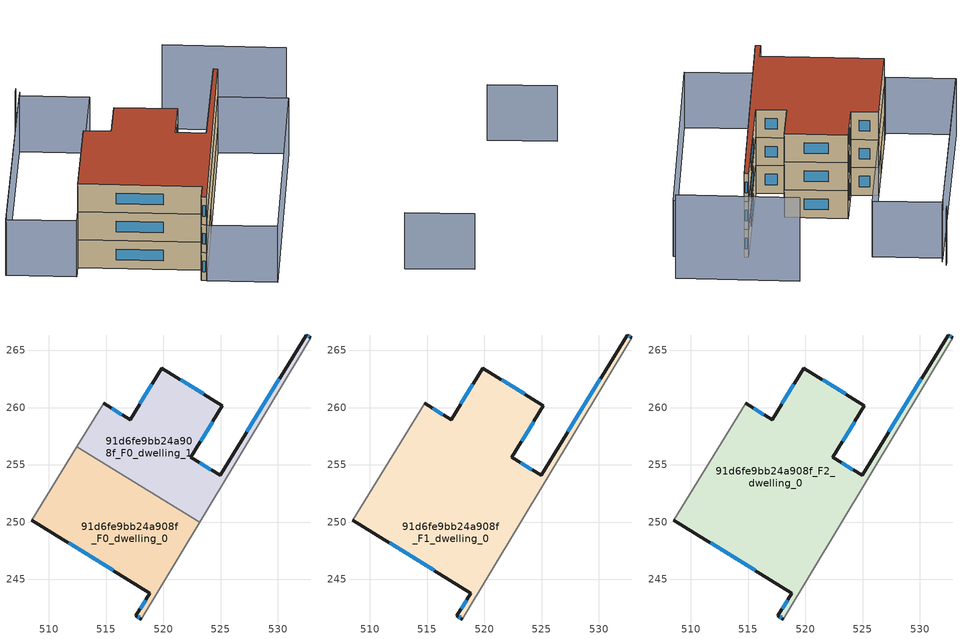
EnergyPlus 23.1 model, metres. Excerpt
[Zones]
91d6fe9bb24a908f_F0_dwelling_0
 floor ground (EU_floor_Construction): 523.16,249.98 518.08,241.55 517.61,241.84 518.83,243.81 508.51,250.17 512.45,256.59 z0
 wall outside (EU_wall_Construction): 508.51,250.17 518.83,243.81 517.61,241.84 518.08,241.55 z0:3
 wall adiabatic (EU_wall_Construction): 512.45,256.59 508.51,250.17 / 518.08,241.55 523.16,249.98 z0:3
 wall to 91d6fe9bb24a908f_F0_dwelling_1 (EU_wall_Construction): 523.16,249.98 512.46,256.59 z0:3
 window (EU_Window_Construction): 518.45,243.2 517.99,242.45 / 511.72,248.19 515.61,245.79 / 517.76,241.75 517.94,241.64 z0.93:2.07
91d6fe9bb24a908f_F0_dwelling_1
 floor ground (EU_floor_Construction): 532.88,266.11 523.16,249.98 512.45,256.59 514.79,260.38 517.09,258.95 519.87,263.45 525.16,260.19 522.39,255.69 524.96,254.11 532.5,266.35 z0
 wall outside (EU_wall_Construction): 532.88,266.11 532.5,266.35 524.96,254.11 522.39,255.69 525.16,260.19 519.87,263.45 517.09,258.95 514.79,260.38 z0:3
 wall adiabatic (EU_wall_Construction): 523.16,249.98 532.88,266.11 / 514.79,260.38 512.45,256.59 z0:3
 window (EU_Window_Construction): 532.76,266.19 532.62,266.28 / 516.37,259.39 515.51,259.93 / 519,262.05 517.96,260.35 / 523.51,261.21 521.52,262.44 / 523.25,257.09 524.3,258.79 / 524.16,254.6 523.19,255.2 / 530.15,262.54 527.31,257.92 z0.93:2.07
91d6fe9bb24a908f_F1_dwelling_0
 floor to 91d6fe9bb24a908f_F0_dwelling_0 (EU_floor_Construction): 523.16,249.98 518.08,241.55 517.61,241.84 518.83,243.81 508.51,250.17 512.45,256.59 z3
 floor to 91d6fe9bb24a908f_F0_dwelling_1 (EU_floor_Construction): 532.88,266.11 523.16,249.98 512.45,256.59 514.79,260.38 517.09,258.95 519.87,263.45 525.16,260.19 522.39,255.69 524.96,254.11 532.5,266.35 z3
 wall outside (EU_wall_Construction): 532.88,266.11 532.5,266.35 524.96,254.11 522.39,255.69 525.16,260.19 519.87,263.45 517.09,258.95 514.79,260.38 / 508.51,250.17 518.83,243.81 517.61,241.84 518.08,241.55 z3:6
 wall adiabatic (EU_wall_Construction): 518.08,241.55 532.88,266.11 / 514.79,260.38 508.51,250.17 z3:6
 window (EU_Window_Construction): 530.15,262.54 527.31,257.92 / 532.76,266.19 532.62,266.28 / 517.76,241.75 517.94,241.64 / 518.45,243.2 517.99,242.45 / 511.72,248.19 515.61,245.79 / 516.37,259.39 515.51,259.93 / 519,262.05 517.96,260.35 / 523.51,261.21 521.52,262.44 / 523.25,257.09 524.3,258.79 / 524.16,254.6 523.19,255.2 z3.93:5.07
91d6fe9bb24a908f_F2_dwelling_0
 floor to 91d6fe9bb24a908f_F1_dwelling_0 (EU_floor_Construction): 532.88,266.11 518.08,241.55 517.61,241.84 518.83,243.81 508.51,250.17 514.79,260.38 517.09,258.95 519.87,263.45 525.16,260.19 522.39,255.69 524.96,254.11 532.5,266.35 z6
 wall outside (EU_wall_Construction): 532.88,266.11 532.5,266.35 524.96,254.11 522.39,255.69 525.16,260.19 519.87,263.45 517.09,258.95 514.79,260.38 / 508.51,250.17 518.83,243.81 517.61,241.84 518.08,241.55 z6:9
 wall adiabatic (EU_wall_Construction): 518.08,241.55 532.88,266.11 / 514.79,260.38 508.51,250.17 z6:9
 window (EU_Window_Construction): 530.15,262.54 527.31,257.92 / 532.76,266.19 532.62,266.28 / 517.76,241.75 517.94,241.64 / 518.45,243.2 517.99,242.45 / 511.72,248.19 515.61,245.79 / 516.37,259.39 515.51,259.93 / 519,262.05 517.96,260.35 / 523.51,261.21 521.52,262.44 / 523.25,257.09 524.3,258.79 / 524.16,254.6 523.19,255.2 z6.93:8.07
 roof outside (EU_roof_Construction): 518.83,243.81 517.61,241.84 518.08,241.55 532.88,266.11 532.5,266.35 524.96,254.11 522.39,255.69 525.16,260.19 519.87,263.45 517.09,258.95 514.79,260.38 508.51,250.17 z9
shading: 542.06,231.15 536.19,234.61 / 516.55,276.33 501.65,252.11 / 516.59,277.18 516.18,276.51 / 518.05,241.49 532.88,266.11 / 532.88,266.11 538.76,262.57 / 538.76,262.57 523.93,237.95 / 523.93,237.95 518.05,241.49 / 501.59,252.02 516.12,275.63 / 516.12,275.63 521.96,272.04 / 521.96,272.04 507.43,248.42 / 507.43,248.42 501.59,252.02 z0:6; 541,267.07 530.76,273.46 z0:9
[Building]
EU S2 Campaign: North Axis=0; Terrain=City; Solar Distribution=FullExterior
[Site:Location]
Montreal-Trudeau.Intl.AP: Latitude=45.4667; Longitude=-73.75; Time Zone=-5; Elevation=36
[SizingPeriod:WeatherFileDays]
AnnualSizingPeriod: Begin Month=1; Begin Day of Month=1; End Month=12; End Day of Month=31; Day of Week for Start Day=Monday; Use Weather File Daylight Saving Period=No; Use Weather File Rain and Snow Indicators=No
[MATERIAL]
EU_InternalMass_Material: Roughness=MediumRough; Thickness=0.1; Conductivity=1; Density=1800; Specific Heat=900; Thermal Absorptance=0.9; Solar Absorptance=0.7; Visible Absorptance=0.7
[MATERIAL:NOMASS] Roughness=MediumRough; Thermal Absorptance=0.9; Solar Absorptance=0.7; Visible Absorptance=0.7
Name | Thermal Resistance
EU_wall_NoMass; EU_floor_NoMass | 1.36485
EU_roof_NoMass | 2.55992
[WINDOWMATERIAL:SIMPLEGLAZINGSYSTEM]
EU_Window_SimpleGlazing: UFactor=3.92339; Solar Heat Gain Coefficient=0.8; Visible Transmittance=0.8
[CONSTRUCTION]
EU_wall_Construction: EU_wall_NoMass
EU_roof_Construction: EU_roof_NoMass
EU_floor_Construction: EU_floor_NoMass
EU_Window_Construction: EU_Window_SimpleGlazing
EU_InternalMass_Construction: EU_InternalMass_Material
[ZONE] Type=1; Multiplier=1; Ceiling Height=autocalculate; Floor Area=autocalculate; Part of Total Floor Area=Yes
Name | Volume
91d6fe9bb24a908f_F0_dwelling_0 | 288.845
91d6fe9bb24a908f_F1_dwelling_0 | 577.68
91d6fe9bb24a908f_F2_dwelling_0 | 577.701
91d6fe9bb24a908f_F0_dwelling_1 | 288.836
[INTERNALMASS] Construction=EU_InternalMass_Construction
Name | Zone or ZoneList | Surface Area
91d6fe9bb24a908f_F0_dwelling_0_EU_InternalMass | 91d6fe9bb24a908f_F0_dwelling_0 | 96.2788
91d6fe9bb24a908f_F0_dwelling_1_EU_InternalMass | 91d6fe9bb24a908f_F0_dwelling_1 | 96.2785
91d6fe9bb24a908f_F1_dwelling_0_EU_InternalMass | 91d6fe9bb24a908f_F1_dwelling_0 | 192.567
91d6fe9bb24a908f_F2_dwelling_0_EU_InternalMass | 91d6fe9bb24a908f_F2_dwelling_0 | 192.567
[OTHEREQUIPMENT] Fuel Type=Electricity; Design Level Calculation Method=Watts/Area; Power per Zone Floor Area=1; Fraction Latent=0; Fraction Radiant=0; Fraction Lost=0; Carbon Dioxide Generation Rate=0; EndUse Subcategory=EU_Step8_InternalGains
Name | Zone or ZoneList or Space or SpaceList | Schedule
EU_Step8_InternalGain_91d6fe9bb24a908f_F0_dwelling_0_f000 | 91d6fe9bb24a908f_F0_dwelling_0 | EU_Step8_GainSchedule_91d6fe9bb24a908f_F0_dwelling_0_f000
EU_Step8_InternalGain_91d6fe9bb24a908f_F0_dwelling_1_f000 | 91d6fe9bb24a908f_F0_dwelling_1 | EU_Step8_GainSchedule_91d6fe9bb24a908f_F0_dwelling_1_f000
EU_Step8_InternalGain_91d6fe9bb24a908f_F1_dwelling_0_f000 | 91d6fe9bb24a908f_F1_dwelling_0 | EU_Step8_GainSchedule_91d6fe9bb24a908f_F1_dwelling_0_f000
EU_Step8_InternalGain_91d6fe9bb24a908f_F2_dwelling_0_f000 | 91d6fe9bb24a908f_F2_dwelling_0 | EU_Step8_GainSchedule_91d6fe9bb24a908f_F2_dwelling_0_f000
[ZONEVENTILATION:DESIGNFLOWRATE] Schedule=EU_AlwaysOn; Design Flow Rate Calculation Method=AirChanges/Hour; Air Changes per Hour=0.860309; Ventilation Type=Natural; Fan Pressure Rise=0; Fan Total Efficiency=1; Constant Term Coefficient=1; Temperature Term Coefficient=0; Velocity Term Coefficient=0; Velocity Squared Term Coefficient=0; Minimum Indoor Temperature=-100; Maximum Indoor Temperature=100; Delta Temperature=-100; Minimum Outdoor Temperature=-100; Maximum Outdoor Temperature=100; Maximum Wind Speed=40
Name | Zone or ZoneList or Space or SpaceList
EU_ConstantAir_91d6fe9bb24a908f_F0_dwelling_0 | 91d6fe9bb24a908f_F0_dwelling_0
EU_ConstantAir_91d6fe9bb24a908f_F0_dwelling_1 | 91d6fe9bb24a908f_F0_dwelling_1
EU_ConstantAir_91d6fe9bb24a908f_F1_dwelling_0 | 91d6fe9bb24a908f_F1_dwelling_0
EU_ConstantAir_91d6fe9bb24a908f_F2_dwelling_0 | 91d6fe9bb24a908f_F2_dwelling_0
[HVACTEMPLATE:THERMOSTAT] Constant Heating Setpoint=20; Constant Cooling Setpoint=50
EU_HeatOnly_91d6fe9bb24a908f_F0_dwelling_0; EU_HeatOnly_91d6fe9bb24a908f_F0_dwelling_1; EU_HeatOnly_91d6fe9bb24a908f_F1_dwelling_0; EU_HeatOnly_91d6fe9bb24a908f_F2_dwelling_0
[HVACTEMPLATE:ZONE:IDEALLOADSAIRSYSTEM] System Availability Schedule=EU_AlwaysOn; Maximum Heating Supply Air Temperature=50; Minimum Cooling Supply Air Temperature=13; Maximum Heating Supply Air Humidity Ratio=0.0156; Minimum Cooling Supply Air Humidity Ratio=0.0077; Heating Limit=NoLimit; Cooling Limit=NoLimit; Heating Availability Schedule=EU_AlwaysOn; Cooling Availability Schedule=EU_CoolingOff; Dehumidification Control Type=ConstantSensibleHeatRatio; Cooling Sensible Heat Ratio=0.7; Dehumidification Setpoint=60; Humidification Control Type=None; Humidification Setpoint=30; Outdoor Air Method=None; Outdoor Air Flow Rate per Person=0.00944; Outdoor Air Flow Rate per Zone Floor Area=0; Outdoor Air Flow Rate per Zone=0; Demand Controlled Ventilation Type=None; Outdoor Air Economizer Type=NoEconomizer; Heat Recovery Type=None; Sensible Heat Recovery Effectiveness=0.7; Latent Heat Recovery Effectiveness=0.65
Name | Template Thermostat
91d6fe9bb24a908f_F0_dwelling_0 | EU_HeatOnly_91d6fe9bb24a908f_F0_dwelling_0
91d6fe9bb24a908f_F0_dwelling_1 | EU_HeatOnly_91d6fe9bb24a908f_F0_dwelling_1
91d6fe9bb24a908f_F1_dwelling_0 | EU_HeatOnly_91d6fe9bb24a908f_F1_dwelling_0
91d6fe9bb24a908f_F2_dwelling_0 | EU_HeatOnly_91d6fe9bb24a908f_F2_dwelling_0
[SIZING:ZONE] Zone Cooling Design Supply Air Temperature Input Method=SupplyAirTemperature; Zone Cooling Design Supply Air Temperature=13; Zone Heating Design Supply Air Temperature Input Method=SupplyAirTemperature; Zone Heating Design Supply Air Temperature=50; Zone Cooling Design Supply Air Humidity Ratio=0.008; Zone Heating Design Supply Air Humidity Ratio=0.008; Cooling Design Air Flow Method=DesignDay; Cooling Design Air Flow Rate=0; Cooling Minimum Air Flow per Zone Floor Area=0.000762; Cooling Minimum Air Flow=0; Cooling Minimum Air Flow Fraction=0.2; Heating Design Air Flow Method=DesignDay; Heating Design Air Flow Rate=0; Heating Maximum Air Flow per Zone Floor Area=0.002032; Heating Maximum Air Flow=0.141576; Heating Maximum Air Flow Fraction=0.3; Account for Dedicated Outdoor Air System=No; Dedicated Outdoor Air System Control Strategy=NeutralSupplyAir; Dedicated Outdoor Air Low Setpoint Temperature for Design=autosize; Dedicated Outdoor Air High Setpoint Temperature for Design=autosize; Zone Load Sizing Method=Sensible Load Only No Latent Load; Zone Latent Cooling Design Supply Air Humidity Ratio Input Method=HumidityRatioDifference; Zone Cooling Design Supply Air Humidity Ratio Difference=0.005; Zone Latent Heating Design Supply Air Humidity Ratio Input Method=HumidityRatioDifference; Zone Humidification Design Supply Air Humidity Ratio Difference=0.005
91d6fe9bb24a908f_F0_dwelling_0; 91d6fe9bb24a908f_F0_dwelling_1; 91d6fe9bb24a908f_F1_dwelling_0; 91d6fe9bb24a908f_F2_dwelling_0
[SCHEDULE:CONSTANT]
Name | Hourly Value
EU_AlwaysOn | 1
EU_CoolingOff | 0
[SCHEDULE:FILE] Column Number=1; Rows to Skip at Top=0; Number of Hours of Data=8760; Column Separator=Comma; Interpolate to Timestep=No; Minutes per Item=60; Adjust Schedule for Daylight Savings=Yes
Name | File
EU_Step8_GainSchedule_91d6fe9bb24a908f_F0_dwelling_0_f000 | ../../schedules/91d6fe9bb24a908f/91d6fe9bb24a908f_F0_dwelling_0_f000_gain.csv
EU_Step8_GainSchedule_91d6fe9bb24a908f_F0_dwelling_1_f000 | ../../schedules/91d6fe9bb24a908f/91d6fe9bb24a908f_F0_dwelling_1_f000_gain.csv
EU_Step8_GainSchedule_91d6fe9bb24a908f_F1_dwelling_0_f000 | ../../schedules/91d6fe9bb24a908f/91d6fe9bb24a908f_F1_dwelling_0_f000_gain.csv
EU_Step8_GainSchedule_91d6fe9bb24a908f_F2_dwelling_0_f000 | ../../schedules/91d6fe9bb24a908f/91d6fe9bb24a908f_F2_dwelling_0_f000_gain.csv
